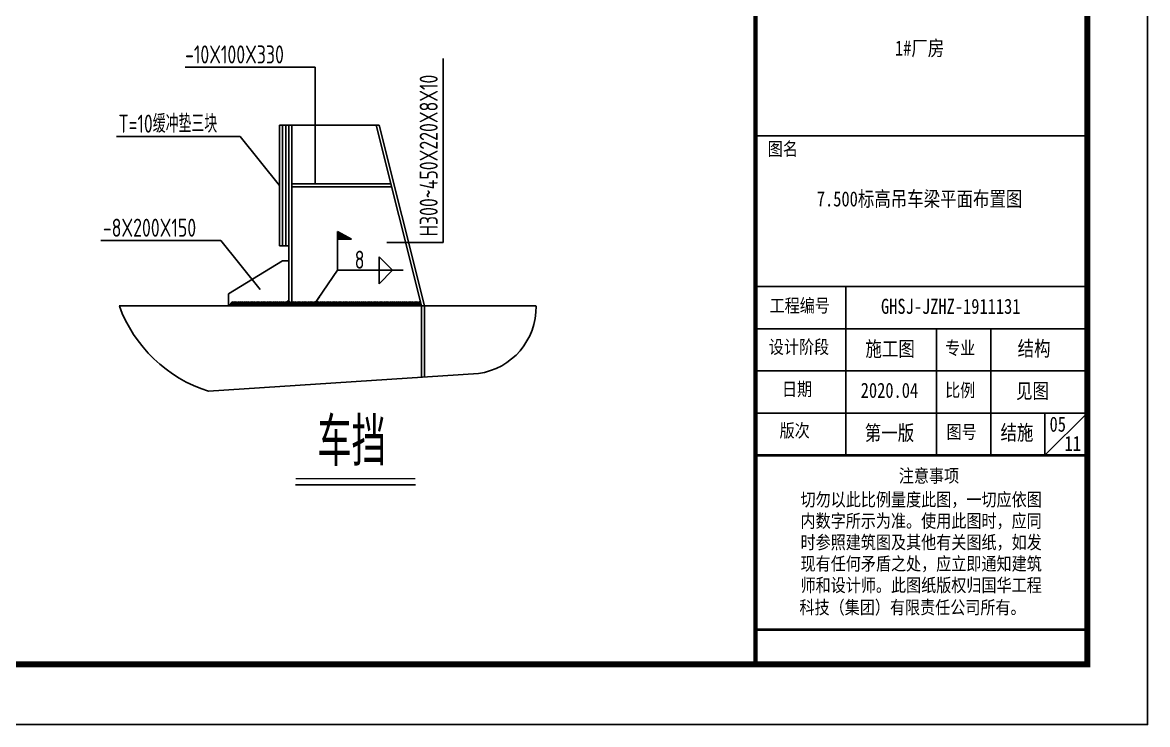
# Model space of a CAD drawing. Extents: x 8844666 to 9156203, y 1662182 to 2655606.
# Drawn here: x 9128219 to 9156203, y 2175256 to 2192719 of the extents above; entities that cross this region are included whole.
import ezdxf
from ezdxf.enums import TextEntityAlignment as Align

# ---------------------------------------------------------------- set-up
doc = ezdxf.new("R2010")
doc.units = 0
doc.header["$LTSCALE"] = 1000
doc.header["$MEASUREMENT"] = 0
doc.layers.get('0').update_dxf_attribs({"linetype": 'CONTINUOUS'})
for name, color, linetype in [('DIM', 3, 'CONTINUOUS'), ('PP-PM-TK', 7, 'CONTINUOUS'), ('PUB_TEXT', 7, 'CONTINUOUS'), ('PUB_TITLE', 4, 'CONTINUOUS'), ('TEXT', 7, 'CONTINUOUS'), ('THIN', 7, 'CONTINUOUS')]:
    doc.layers.add(name, color=color, linetype=linetype)
doc.styles.add('hztxt', font='atssdeng.shx', dxfattribs={"width": 0.7, "height": 10, "bigfont": 'atssdchn.shx'})
doc.styles.add('TQ', font='txt.shx', dxfattribs={"width": 0.8, "bigfont": 'hztxt.shx'})
doc.styles.add('仿宋', font='', dxfattribs={"width": 0.8})
doc.styles.get('仿宋').set_extended_font_data('SimSun')

# ---------------------------------------------------------------- blocks, each defined once
blk = doc.blocks.new('A1-TK')
at = {"layer": 'PP-PM-TK', "color": 4}
for p, q in [((9146250, 1805980), (9151750, 1805980)), ((9146250, 1803480), (9151750, 1803480)), ((9147750, 1803480), (9147750, 1800680)), ((9146250, 1802780), (9151750, 1802780)), ((9149250, 1802780), (9149250, 1800680)), ((9150155, 1802780), (9150155, 1800680)), ((9146250, 1802080), (9151750, 1802080)), ((9146250, 1801380), (9151750, 1801380)), ((9151750, 1801380), (9151050, 1800680)), ((9151050, 1801380), (9151050, 1800680))]:
    blk.add_line(p, q, dxfattribs=at)
at = {"layer": 'PP-PM-TK', "color": 4, "const_width": 70}
blk.add_lwpolyline([(9146250, 1854616), (9151750, 1854616), (9151750, 1797216), (9146250, 1797216)], close=True, dxfattribs=at)
at = {"layer": 'PP-PM-TK', "color": 4, "const_width": 40}
for points in [[(9146250, 1800680), (9151750, 1800680)], [(9146250, 1797788), (9151750, 1797788)]]:
    blk.add_lwpolyline(points, dxfattribs=at)
at = {"layer": 'PUB_TEXT', "color": 2, "style": 'TQ'}
for s, p in [('图名', (9146454, 1805628)), ('工程编号', (9146484, 1803029)), ('设计阶段', (9146471, 1802343)), ('专业', (9149395, 1802326)), ('日期', (9146689, 1801643)), ('比例', (9149395, 1801626)), ('版次', (9146650, 1800957)), ('图号', (9149418, 1800934)), ('注意事项', (9148627, 1800207)), ('切勿以此比例量度此图，一切应依图', (9146997, 1799812)), ('内数字所示为准。使用此图时，应同', (9146997, 1799458)), ('时参照建筑图及其他有关图纸，如发', (9146997, 1799103)), ('现有任何矛盾之处，应立即通知建筑', (9146997, 1798748)), ('师和设计师。此图纸版权归国华工程', (9146997, 1798393)), ('科技（集团）有限责任公司所有。', (9146979, 1798024))]:
    blk.add_text(s, height=250, dxfattribs=at).set_placement(p)
at = {"layer": 'PUB_TITLE', "color": 0, "style": '仿宋', "width": 0.8}
blk.add_text('1#厂房', height=250, dxfattribs=at).set_placement((9148971, 1807307), align=Align.CENTER)
for s, p in [('GHSJ-JZHZ-1911131', (9148331, 1803026)), ('施工图', (9148073, 1802321)), ('结构', (9150597, 1802326)), ('2020.04', (9147995, 1801633)), ('见图', (9150571, 1801623)), ('第一版', (9148063, 1800927)), ('结施', (9150313, 1800933)), ('11', (9151375, 1800752))]:
    blk.add_text(s, height=250, dxfattribs=at).set_placement(p)
blk = doc.blocks.new('D1F534GG321')
blk.add_hatch(color=256).paths.add_polyline_path([(6271587.4, 1869932), (6271541.5, 1869957.9), (6271541.5, 1869932)])
at = {"color": 4}
for p, q in [((6271349.3, 1869910.3), (6271349.3, 1870310.3)), ((6271349.3, 1870310.3), (6271359.3, 1870310.3)), ((6271359.3, 1869910.3), (6271359.3, 1870310.3)), ((6271359.3, 1870310.3), (6271369.3, 1870310.3)), ((6271359.3, 1870310.3), (6271359.3, 1869910.3)), ((6271369.3, 1869910.3), (6271369.3, 1870310.3)), ((6271369.3, 1870310.3), (6271369.3, 1869910.3)), ((6271369.3, 1870310.3), (6271379.3, 1870310.3)), ((6271379.3, 1870310.3), (6271379.3, 1869910.3)), ((6271359.3, 1869910.3), (6271349.3, 1869910.3)), ((6271369.3, 1869910.3), (6271359.3, 1869910.3)), ((6271379.3, 1869910.3), (6271369.3, 1869910.3)), ((6270817.6, 1869710.3), (6272200, 1869710.3)), ((6271112.9, 1869428.2), (6272008.8, 1869486.3))]:
    blk.add_line(p, q, dxfattribs=at)
at = {"color": 6}
for p, q in [((6271379.3, 1870310.3), (6271379.3, 1869710.3)), ((6271379.3, 1870310.3), (6271679.3, 1870310.3)), ((6271389.3, 1870310.3), (6271389.3, 1869710.3)), ((6271669.3, 1870310.3), (6271819.3, 1869710.3)), ((6271679.3, 1870310.3), (6271829.3, 1869710.3))]:
    blk.add_line(p, q, dxfattribs=at)
at = {"color": 2}
for p, q in [((6271389.3, 1870115.3), (6271718, 1870115.3)), ((6271389.3, 1870105.3), (6271720.5, 1870105.3)), ((6271179.3, 1869750.3), (6271359.3, 1869860.3)), ((6271379.3, 1869860.3), (6271359.3, 1869860.3)), ((6271179.3, 1869750.3), (6271179.3, 1869710.3)), ((6271359.3, 1869710.3), (6271379.3, 1869730.3))]:
    blk.add_line(p, q, dxfattribs=at)
for p, q in [((6271541.5, 1869828.6), (6271541.5, 1869957.9)), ((6271541.5, 1869957.9), (6271587.4, 1869932)), ((6271541.5, 1869932), (6271587.4, 1869932)), ((6271179.3, 1869710.3), (6271192.5, 1869725.7)), ((6271179.3, 1869710.3), (6271359.3, 1869710.3)), ((6271183.3, 1869710.3), (6271196.5, 1869725.7)), ((6271187.3, 1869710.3), (6271200.5, 1869725.7)), ((6271191.3, 1869710.3), (6271204.5, 1869725.7)), ((6271195.3, 1869710.3), (6271208.5, 1869725.7)), ((6271199.3, 1869710.3), (6271212.5, 1869725.7)), ((6271203.3, 1869710.3), (6271216.5, 1869725.7)), ((6271207.3, 1869710.3), (6271220.5, 1869725.7)), ((6271211.3, 1869710.3), (6271224.5, 1869725.7)), ((6271215.3, 1869710.3), (6271228.5, 1869725.7)), ((6271219.3, 1869710.3), (6271232.5, 1869725.7)), ((6271223.3, 1869710.3), (6271236.5, 1869725.7)), ((6271227.3, 1869710.3), (6271240.5, 1869725.7)), ((6271231.3, 1869710.3), (6271244.5, 1869725.7)), ((6271235.3, 1869710.3), (6271248.6, 1869725.7)), ((6271239.3, 1869710.3), (6271252.6, 1869725.7)), ((6271243.3, 1869710.3), (6271256.6, 1869725.7)), ((6271247.3, 1869710.3), (6271260.6, 1869725.7)), ((6271251.3, 1869710.3), (6271264.6, 1869725.7)), ((6271255.3, 1869710.3), (6271268.6, 1869725.7)), ((6271259.3, 1869710.3), (6271272.6, 1869725.7)), ((6271263.3, 1869710.3), (6271276.6, 1869725.7)), ((6271267.3, 1869710.3), (6271280.6, 1869725.7)), ((6271271.3, 1869710.3), (6271284.6, 1869725.7)), ((6271275.3, 1869710.3), (6271288.6, 1869725.7)), ((6271279.3, 1869710.3), (6271292.6, 1869725.7)), ((6271283.3, 1869710.3), (6271296.6, 1869725.7)), ((6271287.3, 1869710.3), (6271300.6, 1869725.7)), ((6271291.3, 1869710.3), (6271304.6, 1869725.7)), ((6271295.3, 1869710.3), (6271308.6, 1869725.7)), ((6271299.3, 1869710.3), (6271312.6, 1869725.7)), ((6271303.3, 1869710.3), (6271316.6, 1869725.7)), ((6271307.3, 1869710.3), (6271320.6, 1869725.7)), ((6271311.3, 1869710.3), (6271324.6, 1869725.7)), ((6271315.3, 1869710.3), (6271328.6, 1869725.7)), ((6271319.3, 1869710.3), (6271332.6, 1869725.7)), ((6271323.3, 1869710.3), (6271336.6, 1869725.7)), ((6271327.3, 1869710.3), (6271340.6, 1869725.7)), ((6271331.3, 1869710.3), (6271344.6, 1869725.7)), ((6271335.3, 1869710.3), (6271348.6, 1869725.7)), ((6271339.3, 1869710.3), (6271352.6, 1869725.7)), ((6271343.3, 1869710.3), (6271356.6, 1869725.7)), ((6271347.3, 1869710.3), (6271360.6, 1869725.7)), ((6271351.3, 1869710.3), (6271364.6, 1869725.7)), ((6271355.3, 1869710.3), (6271368.6, 1869725.7)), ((6271359.3, 1869710.3), (6271372.6, 1869725.7)), ((6271363.3, 1869710.3), (6271376.6, 1869725.7)), ((6271367.3, 1869710.3), (6271380.6, 1869725.7)), ((6271371.3, 1869710.3), (6271384.6, 1869725.7)), ((6271375.3, 1869710.3), (6271388.6, 1869725.7)), ((6271379.3, 1869710.3), (6271392.6, 1869725.7)), ((6271383.3, 1869710.3), (6271396.6, 1869725.7)), ((6271387.3, 1869710.3), (6271400.6, 1869725.7)), ((6271391.3, 1869710.3), (6271404.6, 1869725.7)), ((6271395.3, 1869710.3), (6271408.6, 1869725.7)), ((6271399.3, 1869710.3), (6271412.6, 1869725.7)), ((6271403.3, 1869710.3), (6271416.6, 1869725.7)), ((6271407.3, 1869710.3), (6271420.6, 1869725.7)), ((6271411.3, 1869710.3), (6271424.6, 1869725.7)), ((6271415.3, 1869710.3), (6271428.6, 1869725.7)), ((6271419.3, 1869710.3), (6271432.6, 1869725.7)), ((6271423.3, 1869710.3), (6271436.6, 1869725.7)), ((6271427.3, 1869710.3), (6271440.6, 1869725.7)), ((6271431.3, 1869710.3), (6271444.6, 1869725.7)), ((6271435.3, 1869710.3), (6271448.6, 1869725.7)), ((6271439.3, 1869710.3), (6271452.6, 1869725.7)), ((6271443.3, 1869710.3), (6271456.6, 1869725.7)), ((6271447.3, 1869710.3), (6271460.6, 1869725.7)), ((6271451.3, 1869710.3), (6271464.6, 1869725.7)), ((6271455.3, 1869710.3), (6271468.6, 1869725.7)), ((6271459.3, 1869710.3), (6271472.6, 1869725.7)), ((6271463.3, 1869710.3), (6271476.6, 1869725.7)), ((6271467.3, 1869710.3), (6271480.6, 1869725.7)), ((6271471.3, 1869710.3), (6271484.6, 1869725.7)), ((6271475.3, 1869710.3), (6271488.6, 1869725.7)), ((6271479.3, 1869710.3), (6271492.6, 1869725.7)), ((6271483.3, 1869710.3), (6271496.6, 1869725.7)), ((6271487.3, 1869710.3), (6271500.6, 1869725.7)), ((6271491.3, 1869710.3), (6271504.6, 1869725.7)), ((6271495.3, 1869710.3), (6271508.6, 1869725.7)), ((6271499.3, 1869710.3), (6271512.6, 1869725.7)), ((6271503.3, 1869710.3), (6271516.6, 1869725.7)), ((6271507.3, 1869710.3), (6271520.6, 1869725.7)), ((6271511.3, 1869710.3), (6271524.6, 1869725.7)), ((6271515.3, 1869710.3), (6271528.6, 1869725.7)), ((6271519.3, 1869710.3), (6271532.6, 1869725.7)), ((6271523.3, 1869710.3), (6271536.6, 1869725.7)), ((6271527.3, 1869710.3), (6271540.6, 1869725.7)), ((6271531.3, 1869710.3), (6271544.6, 1869725.7)), ((6271535.3, 1869710.3), (6271548.6, 1869725.7)), ((6271539.3, 1869710.3), (6271552.6, 1869725.7)), ((6271543.3, 1869710.3), (6271556.6, 1869725.7)), ((6271547.3, 1869710.3), (6271560.6, 1869725.7)), ((6271551.3, 1869710.3), (6271564.6, 1869725.7)), ((6271555.3, 1869710.3), (6271568.6, 1869725.7)), ((6271559.3, 1869710.3), (6271572.6, 1869725.7)), ((6271563.3, 1869710.3), (6271576.6, 1869725.7)), ((6271567.3, 1869710.3), (6271580.6, 1869725.7)), ((6271571.3, 1869710.3), (6271584.6, 1869725.7)), ((6271575.3, 1869710.3), (6271588.6, 1869725.7)), ((6271579.3, 1869710.3), (6271592.6, 1869725.7)), ((6271583.3, 1869710.3), (6271596.6, 1869725.7)), ((6271587.3, 1869710.3), (6271600.6, 1869725.7)), ((6271591.3, 1869710.3), (6271604.6, 1869725.7)), ((6271595.3, 1869710.3), (6271608.6, 1869725.7)), ((6271599.3, 1869710.3), (6271612.6, 1869725.7)), ((6271603.3, 1869710.3), (6271616.6, 1869725.7)), ((6271607.3, 1869710.3), (6271620.6, 1869725.7)), ((6271611.3, 1869710.3), (6271624.6, 1869725.7)), ((6271615.3, 1869710.3), (6271628.6, 1869725.7)), ((6271619.3, 1869710.3), (6271632.6, 1869725.7)), ((6271623.3, 1869710.3), (6271636.6, 1869725.7)), ((6271627.3, 1869710.3), (6271640.6, 1869725.7)), ((6271631.3, 1869710.3), (6271644.6, 1869725.7)), ((6271635.3, 1869710.3), (6271648.6, 1869725.7)), ((6271639.3, 1869710.3), (6271652.6, 1869725.7)), ((6271643.3, 1869710.3), (6271656.6, 1869725.7)), ((6271647.3, 1869710.3), (6271660.6, 1869725.7)), ((6271651.3, 1869710.3), (6271664.6, 1869725.7)), ((6271655.3, 1869710.3), (6271668.6, 1869725.7)), ((6271659.3, 1869710.3), (6271672.6, 1869725.7)), ((6271663.3, 1869710.3), (6271676.6, 1869725.7)), ((6271667.3, 1869710.3), (6271680.6, 1869725.7)), ((6271671.3, 1869710.3), (6271684.6, 1869725.7)), ((6271675.3, 1869710.3), (6271688.6, 1869725.7)), ((6271679.3, 1869710.3), (6271692.6, 1869725.7)), ((6271683.3, 1869710.3), (6271696.6, 1869725.7)), ((6271687.3, 1869710.3), (6271700.6, 1869725.7)), ((6271691.3, 1869710.3), (6271704.6, 1869725.7)), ((6271695.3, 1869710.3), (6271708.6, 1869725.7)), ((6271699.3, 1869710.3), (6271712.6, 1869725.7)), ((6271703.3, 1869710.3), (6271716.6, 1869725.7)), ((6271707.3, 1869710.3), (6271720.6, 1869725.7)), ((6271711.3, 1869710.3), (6271724.6, 1869725.7)), ((6271715.3, 1869710.3), (6271728.6, 1869725.7)), ((6271719.3, 1869710.3), (6271732.6, 1869725.7)), ((6271723.3, 1869710.3), (6271736.6, 1869725.7)), ((6271727.3, 1869710.3), (6271740.6, 1869725.7)), ((6271731.3, 1869710.3), (6271744.6, 1869725.7)), ((6271735.3, 1869710.3), (6271748.6, 1869725.7)), ((6271739.3, 1869710.3), (6271752.6, 1869725.7)), ((6271743.3, 1869710.3), (6271756.6, 1869725.7)), ((6271747.3, 1869710.3), (6271760.6, 1869725.7)), ((6271751.3, 1869710.3), (6271764.6, 1869725.7)), ((6271755.3, 1869710.3), (6271768.6, 1869725.7)), ((6271759.3, 1869710.3), (6271772.6, 1869725.7)), ((6271763.3, 1869710.3), (6271776.6, 1869725.7)), ((6271767.3, 1869710.3), (6271780.6, 1869725.7)), ((6271771.3, 1869710.3), (6271784.6, 1869725.7)), ((6271775.3, 1869710.3), (6271788.6, 1869725.7)), ((6271779.3, 1869710.3), (6271792.6, 1869725.7)), ((6271783.3, 1869710.3), (6271796.6, 1869725.7)), ((6271787.3, 1869710.3), (6271800.6, 1869725.7)), ((6271791.3, 1869710.3), (6271804.6, 1869725.7)), ((6271795.3, 1869710.3), (6271808.6, 1869725.7)), ((6271799.3, 1869710.3), (6271812.6, 1869725.7)), ((6271803.3, 1869710.3), (6271815.7, 1869724.7)), ((6271807.3, 1869710.3), (6271816.6, 1869721.1)), ((6271811.3, 1869710.3), (6271817.5, 1869717.5)), ((6271815.3, 1869710.3), (6271818.4, 1869713.9)), ((6271819.3, 1869710.3), (6271819.3, 1869473.2)), ((6271829.3, 1869710.3), (6271829.3, 1869473.2))]:
    blk.add_line(p, q)
at = {"color": 4}
for centre, major_axis, ratio, start_param, end_param in [((6271164.8, 1869778.1), (-288, 275.1), 0.844684, 1.03254, 2.109052), ((6271977.7, 1869706.5), (-222.3, 0.2), 1, 1.711556, 3.159499)]:
    blk.add_ellipse(centre, major_axis=major_axis, ratio=ratio, start_param=start_param, end_param=end_param, dxfattribs=at)
at = {"layer": 'DIM'}
for p, q in [((6271891.8, 1870531.4), (6271891.8, 1869921.2)), ((6271467.3, 1870502), (6271036, 1870502)), ((6271467.3, 1870115.3), (6271467.3, 1870502)), ((6271218.9, 1870272.5), (6270808, 1870272.5)), ((6271349.3, 1870110.3), (6271218.9, 1870272.5)), ((6271153.8, 1869927.4), (6270756.3, 1869927.4)), ((6271284.2, 1869765.2), (6271153.8, 1869927.4)), ((6271891.8, 1869921.2), (6271704.4, 1869921.2))]:
    blk.add_line(p, q, dxfattribs=at)
at = {"layer": 'TEXT', "color": 3}
blk.add_line((6271402.1, 1869117.7), (6271799.4, 1869117.7), dxfattribs=at)
at = {"layer": 'TEXT', "color": 3, "const_width": 5}
blk.add_lwpolyline([(6271402.1, 1869137.7), (6271799.4, 1869137.7)], dxfattribs=at)
at = {"layer": 'THIN'}
for p, q in [((6271679.1, 1869873.6), (6271724.1, 1869828.6)), ((6271679.1, 1869783.6), (6271679.1, 1869873.6)), ((6271460.4, 1869710.3), (6271541.5, 1869828.6)), ((6271541.5, 1869828.6), (6271759.2, 1869828.6)), ((6271724.1, 1869828.6), (6271679.1, 1869783.6)), ((6271460.4, 1869710.3), (6271481.6, 1869741.2))]:
    blk.add_line(p, q, dxfattribs=at)
at = {"layer": 'TEXT', "style": 'hztxt', "width": 0.75}
for s, height, p in [('-10X100X330', 60.002, (6271035.7, 1870514.6)), ('T=10缓冲垫三块', 60, (6270814.6, 1870285.1)), ('-8X200X150', 60, (6270763, 1869939.9)), ('车挡', 159.98, (6271474, 1869179.8))]:
    blk.add_text(s, height=height, dxfattribs=at).set_placement(p)
blk.add_text('H300~450X220X8X10', height=60.002, rotation=90, dxfattribs=at).set_placement((6271873.6, 1869941.6))
blk.add_text('8', height=60, dxfattribs=at).set_placement((6271630.7, 1869863.8), align=Align.MIDDLE_RIGHT)

msp = doc.modelspace()

# ---------------------------------------------------------------- linework, layer by layer
at = {"layer": 'PUB_TITLE'}
msp.add_lwpolyline([(8903902.8, 2175256.5), (9156202.8, 2175256.5), (9156202.8, 2264356.5), (8903902.8, 2264356.5)], close=True, dxfattribs=at)
at = {"layer": 'PUB_TITLE', "const_width": 150}
msp.add_lwpolyline([(8907652.8, 2176756.5), (9154702.8, 2176756.5), (9154702.8, 2262856.5), (8907652.8, 2262856.5)], close=True, dxfattribs=at)

# ---------------------------------------------------------------- block references
for name, p, xscale, yscale, zscale in [('A1-TK', (-4572922.9, -519067.3), 1.5, 1.5, 1.5), ('D1F534GG321', (-37900504.1, -11837160.5), 7.5, 7.5, 7.5)]:
    msp.add_blockref(name, p, dxfattribs=dict(xscale=xscale, yscale=yscale, zscale=zscale))

# ---------------------------------------------------------------- texts
at = {"layer": 'PUB_TITLE', "color": 6, "style": '仿宋', "width": 0.8}
msp.add_text('7.500标高吊车梁平面布置图', height=375, dxfattribs=at).set_placement((9150534, 2188143.6), align=Align.CENTER)
msp.add_text('05', height=375, dxfattribs=at).set_placement((9153766.4, 2182540.5))

doc.saveas('drawing.dxf')
